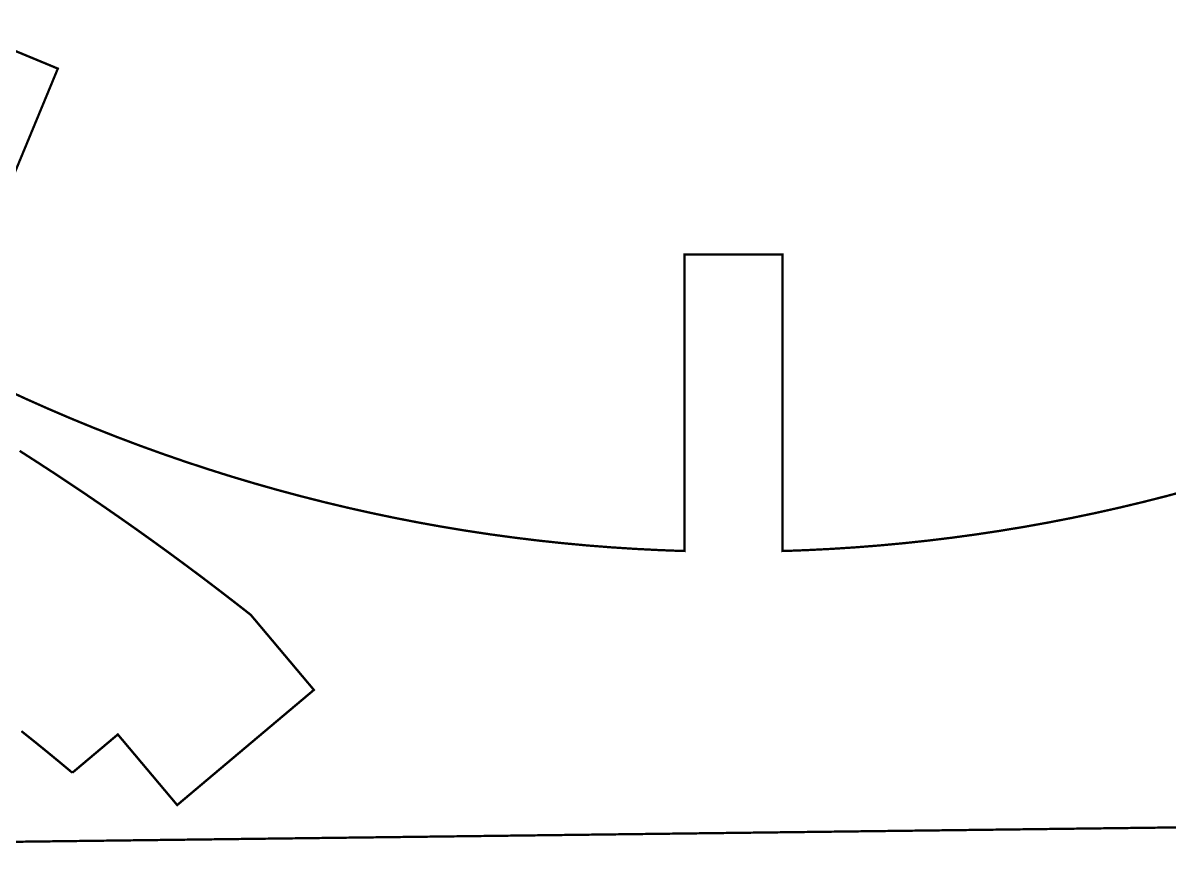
# Model space of a CAD drawing. Header units: metres. Extents: x 0 to 1595, y 0 to 995.
# Drawn here: x 199.9 to 398.8, y 343.6 to 489.5 of the extents above; entities that cross this region are included whole.
import ezdxf

# ---------------------------------------------------------------- set-up
doc = ezdxf.new("R2010")
doc.units = ezdxf.units.M

msp = doc.modelspace()

# ---------------------------------------------------------------- linework, layer by layer
for points in [[(187.517, 489.2, 0.4, 0.4, 0), (205.994, 481.547, 0.4, 0.4, 0), (185.329, 431.657, 0.4, 0.4, 0)], [(196.69, 426.022, 0.4, 0.4, 0), (200.524, 424.254, 0.4, 0.4, 0), (204.379, 422.542, 0.4, 0.4, 0), (208.257, 420.885, 0.4, 0.4, 0), (212.156, 419.285, 0.4, 0.4, 0), (216.075, 417.74, 0.4, 0.4, 0), (220.014, 416.251, 0.4, 0.4, 0), (223.972, 414.819, 0.4, 0.4, 0), (227.95, 413.444, 0.4, 0.4, 0), (231.946, 412.126, 0.4, 0.4, 0), (235.958, 410.864, 0.4, 0.4, 0), (239.987, 409.66, 0.4, 0.4, 0), (244.033, 408.511, 0.4, 0.4, 0), (248.094, 407.422, 0.4, 0.4, 0), (252.171, 406.389, 0.4, 0.4, 0), (256.261, 405.414, 0.4, 0.4, 0), (260.367, 404.497, 0.4, 0.4, 0), (264.485, 403.638, 0.4, 0.4, 0), (268.614, 402.836, 0.4, 0.4, 0), (272.757, 402.093, 0.4, 0.4, 0), (276.91, 401.41, 0.4, 0.4, 0), (281.074, 400.783, 0.4, 0.4, 0), (285.249, 400.217, 0.4, 0.4, 0), (289.432, 399.708, 0.4, 0.4, 0), (293.625, 399.26, 0.4, 0.4, 0), (297.826, 398.869, 0.4, 0.4, 0), (302.035, 398.54, 0.4, 0.4, 0), (306.25, 398.269, 0.4, 0.4, 0), (310.472, 398.058, 0.4, 0.4, 0), (313.643, 397.938, 0.4, 0.4, 0), (314.7, 397.907, 0.4, 0.4, 0), (314.7, 449.317, 0.4, 0.4, 0), (331.7, 449.317, 0.4, 0.4, 0), (331.7, 397.907, 0.4, 0.4, 0), (332.757, 397.938, 0.4, 0.4, 0), (335.928, 398.058, 0.4, 0.4, 0), (340.15, 398.269, 0.4, 0.4, 0), (344.365, 398.54, 0.4, 0.4, 0), (348.574, 398.869, 0.4, 0.4, 0), (352.775, 399.26, 0.4, 0.4, 0), (356.968, 399.708, 0.4, 0.4, 0), (361.151, 400.217, 0.4, 0.4, 0), (365.325, 400.783, 0.4, 0.4, 0), (369.49, 401.41, 0.4, 0.4, 0), (373.643, 402.093, 0.4, 0.4, 0), (377.786, 402.836, 0.4, 0.4, 0), (381.915, 403.638, 0.4, 0.4, 0), (386.033, 404.497, 0.4, 0.4, 0), (390.138, 405.414, 0.4, 0.4, 0), (394.229, 406.389, 0.4, 0.4, 0), (398.306, 407.422, 0.4, 0.4, 0), (402.367, 408.511, 0.4, 0.4, 0)], [(570.922, 320.986, 0, 0, 0), (599.818, 409.383, 0, 0, 0), (614.075, 404.724, 0, 0, 0), (619.668, 421.832, 0, 0, 0), (605.41, 426.493, 0, 0, 0), (605.41, 426.493, 0, 0, 0), (605.41, 426.493, 0.4, 0.4, 0), (467.844, 427.274, 0.4, 0.4, 0), (455.675, 348.204, 0.4, 0.4, 0), (440.85, 350.486, 0.4, 0.4, 0), (21.2726, 345.3, 0.4, 0.4, 0), (18.1657, 335.794, 0.4, 0.4, 0)], [(570.922, 320.986, 0.4, 0.4, 0), (599.818, 409.383, 0.4, 0.4, 0), (614.075, 404.724, 0.4, 0.4, 0), (619.668, 421.832, 0.4, 0.4, 0), (605.41, 426.493, 0.4, 0.4, 0), (605.41, 426.493, 0.4, 0.4, 0), (605.41, 426.493, 0, 0, 0), (467.844, 427.274, 0, 0, 0), (455.675, 348.204, 0, 0, 0), (440.85, 350.486, 0, 0, 0), (21.2726, 345.3, 0, 0, 0), (18.1657, 335.794, 0, 0, 0)], [(199.672, 366.674, 0, 0, 0), (201.9, 364.897, 0, 0, 0), (204.115, 363.101, 0, 0, 0), (206.318, 361.289, 0, 0, 0), (207.962, 359.918, 0, 0, 0), (208.507, 359.458, 0, 0, 0), (208.507, 359.458, 0, 0, 0), (208.507, 359.458, 0.4, 0.4, 0), (216.397, 366.099, 0.4, 0.4, 0), (226.7, 353.858, 0.4, 0.4, 0), (250.418, 373.821, 0.4, 0.4, 0), (239.471, 386.826, 0.4, 0.4, 0), (238.779, 387.371, 0.4, 0.4, 0), (236.696, 388.996, 0.4, 0.4, 0), (233.908, 391.143, 0.4, 0.4, 0), (231.106, 393.271, 0.4, 0.4, 0), (228.287, 395.376, 0.4, 0.4, 0), (225.457, 397.461, 0.4, 0.4, 0), (222.612, 399.525, 0.4, 0.4, 0), (219.753, 401.568, 0.4, 0.4, 0), (216.881, 403.589, 0.4, 0.4, 0), (213.994, 405.589, 0.4, 0.4, 0), (211.096, 407.568, 0.4, 0.4, 0), (208.183, 409.525, 0.4, 0.4, 0), (205.257, 411.461, 0.4, 0.4, 0), (202.318, 413.376, 0.4, 0.4, 0), (199.367, 415.269, 0.4, 0.4, 0)], [(199.672, 366.674, 0.4, 0.4, 0), (201.9, 364.897, 0.4, 0.4, 0), (204.115, 363.101, 0.4, 0.4, 0), (206.318, 361.289, 0.4, 0.4, 0), (207.962, 359.918, 0.4, 0.4, 0), (208.507, 359.458, 0.4, 0.4, 0), (208.507, 359.458, 0.4, 0.4, 0), (208.507, 359.458, 0, 0, 0), (216.397, 366.099, 0, 0, 0), (226.7, 353.858, 0, 0, 0), (250.418, 373.821, 0, 0, 0), (239.471, 386.826, 0, 0, 0), (238.779, 387.371, 0, 0, 0), (236.696, 388.996, 0, 0, 0), (233.908, 391.143, 0, 0, 0), (231.106, 393.271, 0, 0, 0), (228.287, 395.376, 0, 0, 0), (225.457, 397.461, 0, 0, 0), (222.612, 399.525, 0, 0, 0), (219.753, 401.568, 0, 0, 0), (216.881, 403.589, 0, 0, 0), (213.994, 405.589, 0, 0, 0), (211.096, 407.568, 0, 0, 0), (208.183, 409.525, 0, 0, 0), (205.257, 411.461, 0, 0, 0), (202.318, 413.376, 0, 0, 0), (199.367, 415.269, 0, 0, 0)]]:
    msp.add_lwpolyline(points, format="xyseb")

doc.saveas('drawing.dxf')
